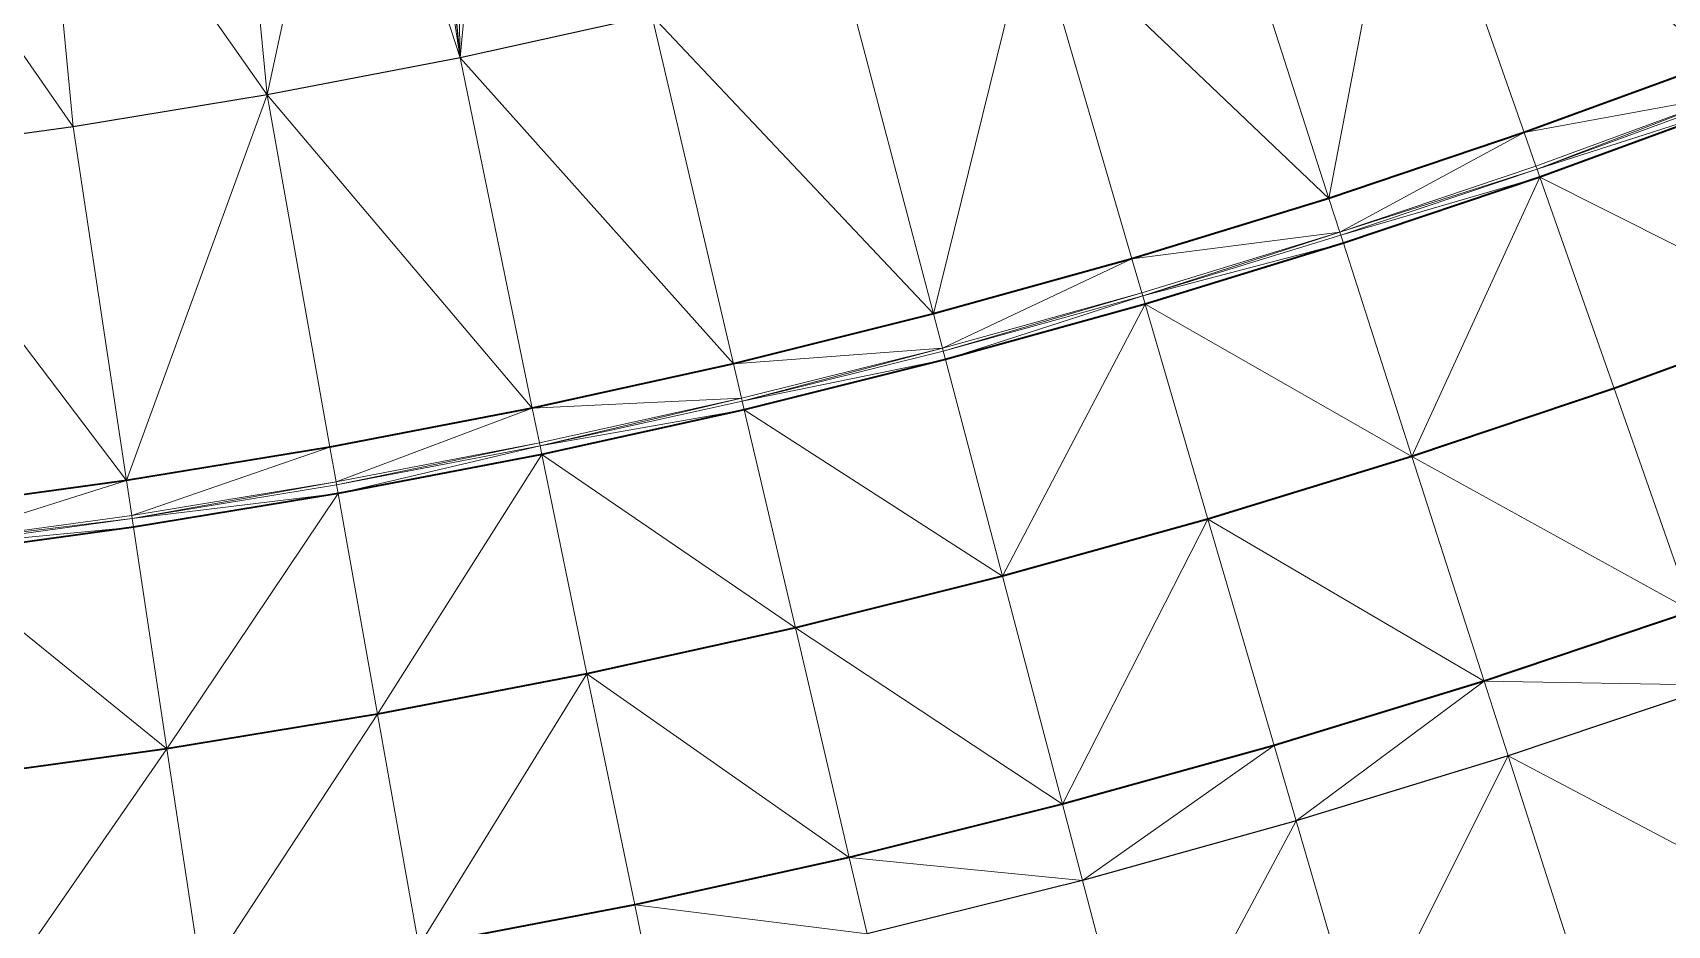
# Model space of a CAD drawing. Header units: metres. Extents: x 246428 to 246884, y 7418966 to 7419490.
# Drawn here: x 246788.31 to 246809.11, y 7419444.11 to 7419455.46 of the extents above; entities that cross this region are included whole.
import ezdxf

# ---------------------------------------------------------------- set-up
doc = ezdxf.new("R2010")
doc.units = ezdxf.units.M
doc.linetypes.add('blank name', pattern=[0])
doc.linetypes.add('HIDDEN', pattern=[9.525, 6.35, -3.175])
doc.layers.add('_12D_UNMAPPED', color=7, linetype='Continuous')
for name, color, linetype, lineweight in [('BATTER', 250, 'HIDDEN', 25), ('GRADELINES', 250, 'HIDDEN', 25), ('MISC_PATHS', 7, 'Continuous', 35)]:
    doc.layers.add(name, color=color, linetype=linetype, lineweight=lineweight)
for name, color, linetype, lineweight, true_color in [('KERB_BACK', 7, 'Continuous', 35, 0x5fd2ff), ('KERB_LINE', 7, 'Continuous', 18, 0xb9b9b9), ('KERB_LIP', 7, 'Continuous', 35, 0x5fd2ff), ('KERB_TOP', 7, 'Continuous', 18, 0xb9b9b9)]:
    doc.layers.add(name, color=color, linetype=linetype, lineweight=lineweight, true_color=true_color)

msp = doc.modelspace()

# ---------------------------------------------------------------- linework, layer by layer
at = {"layer": '_12D_UNMAPPED', "color": 3, "linetype": 'blank name', "lineweight": 0}
for points in [[(246810.108, 7419460.123, 35.821), (246809.754, 7419455.091, 35.936), (246808.13, 7419459.342, 35.8)], [(246793.645, 7419459.774, 35.522), (246793.748, 7419455.141, 35.65), (246793.309, 7419459.699, 35.518)], [(246794.192, 7419459.905, 35.527), (246793.748, 7419455.141, 35.65), (246793.645, 7419459.774, 35.522)], [(246796.189, 7419455.679, 35.675), (246793.748, 7419455.141, 35.65), (246794.192, 7419459.905, 35.527)], [(246793.057, 7419459.645, 35.516), (246793.748, 7419455.141, 35.65), (246792.334, 7419459.497, 35.508)], [(246793.266, 7419459.689, 35.518), (246793.748, 7419455.141, 35.65), (246793.057, 7419459.645, 35.516)], [(246793.309, 7419459.699, 35.518), (246793.748, 7419455.141, 35.65), (246793.266, 7419459.689, 35.518)], [(246792.334, 7419459.497, 35.508), (246791.293, 7419454.669, 35.625), (246790.857, 7419459.214, 35.492)], [(246793.748, 7419455.141, 35.65), (246791.293, 7419454.669, 35.625), (246792.334, 7419459.497, 35.508)], [(246808.13, 7419459.342, 35.8), (246809.754, 7419455.091, 35.936), (246805.783, 7419458.481, 35.775)], [(246790.857, 7419459.214, 35.492), (246791.293, 7419454.669, 35.625), (246788.392, 7419458.799, 35.466)], [(246788.392, 7419458.799, 35.466), (246788.826, 7419454.263, 35.6), (246785.916, 7419458.454, 35.439)], [(246791.293, 7419454.669, 35.625), (246788.826, 7419454.263, 35.6), (246788.392, 7419458.799, 35.466)], [(246805.783, 7419458.481, 35.775), (246804.806, 7419453.353, 35.886), (246803.414, 7419457.684, 35.75)], [(246807.292, 7419454.189, 35.911), (246804.806, 7419453.353, 35.886), (246805.783, 7419458.481, 35.775)], [(246809.754, 7419455.091, 35.936), (246807.292, 7419454.189, 35.911), (246805.783, 7419458.481, 35.775)], [(246788.826, 7419454.263, 35.6), (246786.349, 7419453.923, 35.575), (246785.916, 7419458.454, 35.439)], [(246803.414, 7419457.684, 35.75), (246804.806, 7419453.353, 35.886), (246801.024, 7419456.951, 35.725)], [(246799.773, 7419451.883, 35.836), (246798.615, 7419456.283, 35.7), (246801.024, 7419456.951, 35.725)], [(246802.299, 7419452.584, 35.861), (246799.773, 7419451.883, 35.836), (246801.024, 7419456.951, 35.725)], [(246804.806, 7419453.353, 35.886), (246802.299, 7419452.584, 35.861), (246801.024, 7419456.951, 35.725)], [(246799.773, 7419451.883, 35.836), (246796.189, 7419455.679, 35.675), (246798.615, 7419456.283, 35.7)], [(246796.189, 7419455.679, 35.675), (246797.228, 7419451.25, 35.811), (246793.748, 7419455.141, 35.65)], [(246797.228, 7419451.25, 35.811), (246796.189, 7419455.679, 35.675), (246799.773, 7419451.883, 35.836)], [(246793.748, 7419455.141, 35.65), (246794.667, 7419450.685, 35.786), (246791.293, 7419454.669, 35.625)], [(246797.228, 7419451.25, 35.811), (246794.667, 7419450.685, 35.786), (246793.748, 7419455.141, 35.65)], [(246807.292, 7419454.189, 35.911), (246809.754, 7419455.091, 35.936), (246809.914, 7419454.671, 35.95)], [(246791.293, 7419454.669, 35.625), (246789.505, 7419449.764, 35.736), (246788.826, 7419454.263, 35.6)], [(246792.092, 7419450.19, 35.761), (246789.505, 7419449.764, 35.736), (246791.293, 7419454.669, 35.625)], [(246794.667, 7419450.685, 35.786), (246792.092, 7419450.19, 35.761), (246791.293, 7419454.669, 35.625)], [(246807.292, 7419454.189, 35.911), (246809.914, 7419454.671, 35.95), (246807.441, 7419453.764, 35.925)], [(246807.441, 7419453.764, 35.925), (246809.914, 7419454.671, 35.95), (246807.454, 7419453.726, 36.075)], [(246809.914, 7419454.671, 35.95), (246809.928, 7419454.634, 36.1), (246807.454, 7419453.726, 36.075)], [(246807.454, 7419453.726, 36.075), (246809.928, 7419454.634, 36.1), (246809.968, 7419454.531, 36.1)], [(246807.454, 7419453.726, 36.075), (246809.968, 7419454.531, 36.1), (246807.491, 7419453.623, 36.075)], [(246807.491, 7419453.623, 36.075), (246809.968, 7419454.531, 36.1), (246810.985, 7419451.868, 36.129)], [(246788.826, 7419454.263, 35.6), (246789.505, 7419449.764, 35.736), (246786.349, 7419453.923, 35.575)], [(246804.806, 7419453.353, 35.886), (246807.292, 7419454.189, 35.911), (246804.944, 7419452.924, 35.9)], [(246807.292, 7419454.189, 35.911), (246807.441, 7419453.764, 35.925), (246804.944, 7419452.924, 35.9)], [(246789.505, 7419449.764, 35.736), (246786.907, 7419449.407, 35.711), (246786.349, 7419453.923, 35.575)], [(246804.944, 7419452.924, 35.9), (246807.441, 7419453.764, 35.925), (246807.454, 7419453.726, 36.075)], [(246804.944, 7419452.924, 35.9), (246807.454, 7419453.726, 36.075), (246804.956, 7419452.886, 36.05)], [(246804.956, 7419452.886, 36.05), (246807.454, 7419453.726, 36.075), (246807.491, 7419453.623, 36.075)], [(246804.956, 7419452.886, 36.05), (246807.491, 7419453.623, 36.075), (246804.99, 7419452.782, 36.05)], [(246804.99, 7419452.782, 36.05), (246807.491, 7419453.623, 36.075), (246805.862, 7419450.068, 36.079)], [(246807.491, 7419453.623, 36.075), (246808.435, 7419450.934, 36.104), (246805.862, 7419450.068, 36.079)], [(246807.491, 7419453.623, 36.075), (246810.985, 7419451.868, 36.129), (246808.435, 7419450.934, 36.104)], [(246802.299, 7419452.584, 35.861), (246804.806, 7419453.353, 35.886), (246804.944, 7419452.924, 35.9)], [(246802.299, 7419452.584, 35.861), (246804.944, 7419452.924, 35.9), (246802.425, 7419452.152, 35.875)], [(246802.425, 7419452.152, 35.875), (246804.944, 7419452.924, 35.9), (246802.437, 7419452.114, 36.025)], [(246804.944, 7419452.924, 35.9), (246804.956, 7419452.886, 36.05), (246802.437, 7419452.114, 36.025)], [(246802.437, 7419452.114, 36.025), (246804.956, 7419452.886, 36.05), (246804.99, 7419452.782, 36.05)], [(246802.437, 7419452.114, 36.025), (246804.99, 7419452.782, 36.05), (246802.467, 7419452.008, 36.025)], [(246802.467, 7419452.008, 36.025), (246804.99, 7419452.782, 36.05), (246805.862, 7419450.068, 36.079)], [(246799.773, 7419451.883, 35.836), (246802.299, 7419452.584, 35.861), (246799.887, 7419451.447, 35.85)], [(246802.299, 7419452.584, 35.861), (246802.425, 7419452.152, 35.875), (246799.887, 7419451.447, 35.85)], [(246799.887, 7419451.447, 35.85), (246802.425, 7419452.152, 35.875), (246799.897, 7419451.409, 36)], [(246802.425, 7419452.152, 35.875), (246802.437, 7419452.114, 36.025), (246799.897, 7419451.409, 36)], [(246799.897, 7419451.409, 36), (246802.437, 7419452.114, 36.025), (246799.925, 7419451.302, 36)], [(246802.437, 7419452.114, 36.025), (246802.467, 7419452.008, 36.025), (246799.925, 7419451.302, 36)], [(246797.228, 7419451.25, 35.811), (246799.773, 7419451.883, 35.836), (246799.887, 7419451.447, 35.85)], [(246799.925, 7419451.302, 36), (246802.467, 7419452.008, 36.025), (246800.65, 7419448.546, 36.029)], [(246802.467, 7419452.008, 36.025), (246803.266, 7419449.272, 36.054), (246800.65, 7419448.546, 36.029)], [(246802.467, 7419452.008, 36.025), (246805.862, 7419450.068, 36.079), (246803.266, 7419449.272, 36.054)], [(246808.435, 7419450.934, 36.104), (246810.985, 7419451.868, 36.129), (246809.43, 7419448.104, 36.044)], [(246797.331, 7419450.811, 35.825), (246797.228, 7419451.25, 35.811), (246799.887, 7419451.447, 35.85)], [(246797.34, 7419450.773, 35.975), (246797.331, 7419450.811, 35.825), (246799.887, 7419451.447, 35.85)], [(246797.34, 7419450.773, 35.975), (246799.887, 7419451.447, 35.85), (246799.897, 7419451.409, 36)], [(246797.34, 7419450.773, 35.975), (246799.897, 7419451.409, 36), (246799.925, 7419451.302, 36)], [(246794.667, 7419450.685, 35.786), (246797.228, 7419451.25, 35.811), (246797.331, 7419450.811, 35.825)], [(246797.365, 7419450.665, 35.975), (246797.34, 7419450.773, 35.975), (246799.925, 7419451.302, 36)], [(246797.365, 7419450.665, 35.975), (246799.925, 7419451.302, 36), (246800.65, 7419448.546, 36.029)], [(246794.667, 7419450.685, 35.786), (246797.331, 7419450.811, 35.825), (246794.758, 7419450.244, 35.8)], [(246794.758, 7419450.244, 35.8), (246797.331, 7419450.811, 35.825), (246794.766, 7419450.205, 35.95)], [(246797.331, 7419450.811, 35.825), (246797.34, 7419450.773, 35.975), (246794.766, 7419450.205, 35.95)], [(246794.766, 7419450.205, 35.95), (246797.34, 7419450.773, 35.975), (246797.365, 7419450.665, 35.975)], [(246805.862, 7419450.068, 36.079), (246808.435, 7419450.934, 36.104), (246809.43, 7419448.104, 36.044)], [(246792.092, 7419450.19, 35.761), (246794.667, 7419450.685, 35.786), (246792.171, 7419449.747, 35.775)], [(246794.667, 7419450.685, 35.786), (246794.758, 7419450.244, 35.8), (246792.171, 7419449.747, 35.775)], [(246794.766, 7419450.205, 35.95), (246797.365, 7419450.665, 35.975), (246794.788, 7419450.097, 35.95)], [(246794.788, 7419450.097, 35.95), (246797.365, 7419450.665, 35.975), (246798.016, 7419447.891, 36.004)], [(246798.016, 7419447.891, 36.004), (246797.365, 7419450.665, 35.975), (246800.65, 7419448.546, 36.029)], [(246789.505, 7419449.764, 35.736), (246792.092, 7419450.19, 35.761), (246789.572, 7419449.319, 35.75)], [(246792.092, 7419450.19, 35.761), (246792.171, 7419449.747, 35.775), (246789.572, 7419449.319, 35.75)], [(246792.171, 7419449.747, 35.775), (246794.758, 7419450.244, 35.8), (246792.178, 7419449.707, 35.925)], [(246794.758, 7419450.244, 35.8), (246794.766, 7419450.205, 35.95), (246792.178, 7419449.707, 35.925)], [(246792.178, 7419449.707, 35.925), (246794.766, 7419450.205, 35.95), (246792.198, 7419449.599, 35.925)], [(246794.766, 7419450.205, 35.95), (246794.788, 7419450.097, 35.95), (246792.198, 7419449.599, 35.925)], [(246792.198, 7419449.599, 35.925), (246794.788, 7419450.097, 35.95), (246792.698, 7419446.793, 35.954)], [(246794.788, 7419450.097, 35.95), (246795.364, 7419447.306, 35.979), (246792.698, 7419446.793, 35.954)], [(246794.788, 7419450.097, 35.95), (246798.016, 7419447.891, 36.004), (246795.364, 7419447.306, 35.979)], [(246803.266, 7419449.272, 36.054), (246805.862, 7419450.068, 36.079), (246806.78, 7419447.212, 36.019)], [(246805.862, 7419450.068, 36.079), (246809.43, 7419448.104, 36.044), (246806.78, 7419447.212, 36.019)], [(246786.907, 7419449.407, 35.711), (246789.505, 7419449.764, 35.736), (246786.962, 7419448.961, 35.725)], [(246789.505, 7419449.764, 35.736), (246789.572, 7419449.319, 35.75), (246786.962, 7419448.961, 35.725)], [(246789.572, 7419449.319, 35.75), (246792.171, 7419449.747, 35.775), (246789.578, 7419449.279, 35.9)], [(246792.171, 7419449.747, 35.775), (246792.178, 7419449.707, 35.925), (246789.578, 7419449.279, 35.9)], [(246789.578, 7419449.279, 35.9), (246792.178, 7419449.707, 35.925), (246792.198, 7419449.599, 35.925)], [(246789.578, 7419449.279, 35.9), (246792.198, 7419449.599, 35.925), (246789.594, 7419449.17, 35.9)], [(246789.594, 7419449.17, 35.9), (246792.198, 7419449.599, 35.925), (246790.019, 7419446.352, 35.929)], [(246792.198, 7419449.599, 35.925), (246792.698, 7419446.793, 35.954), (246790.019, 7419446.352, 35.929)], [(246786.962, 7419448.961, 35.725), (246789.572, 7419449.319, 35.75), (246789.578, 7419449.279, 35.9)], [(246786.962, 7419448.961, 35.725), (246789.578, 7419449.279, 35.9), (246786.967, 7419448.921, 35.875)], [(246786.967, 7419448.921, 35.875), (246789.578, 7419449.279, 35.9), (246789.594, 7419449.17, 35.9)], [(246786.967, 7419448.921, 35.875), (246789.594, 7419449.17, 35.9), (246786.98, 7419448.812, 35.875)], [(246786.98, 7419448.812, 35.875), (246789.594, 7419449.17, 35.9), (246790.019, 7419446.352, 35.929)], [(246800.65, 7419448.546, 36.029), (246803.266, 7419449.272, 36.054), (246801.414, 7419445.645, 35.969)], [(246803.266, 7419449.272, 36.054), (246804.108, 7419446.393, 35.994), (246801.414, 7419445.645, 35.969)], [(246803.266, 7419449.272, 36.054), (246806.78, 7419447.212, 36.019), (246804.108, 7419446.393, 35.994)], [(246786.98, 7419448.812, 35.875), (246790.019, 7419446.352, 35.929), (246787.33, 7419445.983, 35.904)], [(246798.016, 7419447.891, 36.004), (246800.65, 7419448.546, 36.029), (246801.414, 7419445.645, 35.969)], [(246806.78, 7419447.212, 36.019), (246809.43, 7419448.104, 36.044), (246809.762, 7419447.16, 36.034)], [(246795.364, 7419447.306, 35.979), (246798.016, 7419447.891, 36.004), (246798.701, 7419444.97, 35.944)], [(246798.016, 7419447.891, 36.004), (246801.414, 7419445.645, 35.969), (246798.701, 7419444.97, 35.944)], [(246792.698, 7419446.793, 35.954), (246795.364, 7419447.306, 35.979), (246793.225, 7419443.84, 35.894)], [(246795.364, 7419447.306, 35.979), (246795.971, 7419444.368, 35.919), (246793.225, 7419443.84, 35.894)], [(246795.971, 7419444.368, 35.919), (246795.364, 7419447.306, 35.979), (246798.701, 7419444.97, 35.944)], [(246804.108, 7419446.393, 35.994), (246806.78, 7419447.212, 36.019), (246804.388, 7419445.433, 35.984)], [(246806.78, 7419447.212, 36.019), (246807.086, 7419446.26, 36.009), (246804.388, 7419445.433, 35.984)], [(246806.78, 7419447.212, 36.019), (246809.762, 7419447.16, 36.034), (246807.086, 7419446.26, 36.009)], [(246807.086, 7419446.26, 36.009), (246809.762, 7419447.16, 36.034), (246810.756, 7419444.33, 35.284)], [(246790.019, 7419446.352, 35.929), (246792.698, 7419446.793, 35.954), (246790.467, 7419443.386, 35.869)], [(246792.698, 7419446.793, 35.954), (246793.225, 7419443.84, 35.894), (246790.467, 7419443.386, 35.869)], [(246787.33, 7419445.983, 35.904), (246790.019, 7419446.352, 35.929), (246787.697, 7419443.006, 35.844)], [(246790.019, 7419446.352, 35.929), (246790.467, 7419443.386, 35.869), (246787.697, 7419443.006, 35.844)], [(246801.414, 7419445.645, 35.969), (246804.108, 7419446.393, 35.994), (246801.668, 7419444.678, 35.959)], [(246804.108, 7419446.393, 35.994), (246804.388, 7419445.433, 35.984), (246801.668, 7419444.678, 35.959)], [(246804.388, 7419445.433, 35.984), (246807.086, 7419446.26, 36.009), (246805.229, 7419442.553, 35.234)], [(246807.086, 7419446.26, 36.009), (246808.004, 7419443.404, 35.259), (246805.229, 7419442.553, 35.234)], [(246807.086, 7419446.26, 36.009), (246810.756, 7419444.33, 35.284), (246808.004, 7419443.404, 35.259)], [(246798.701, 7419444.97, 35.944), (246801.414, 7419445.645, 35.969), (246801.668, 7419444.678, 35.959)], [(246801.668, 7419444.678, 35.959), (246804.388, 7419445.433, 35.984), (246802.432, 7419441.777, 35.209)], [(246804.388, 7419445.433, 35.984), (246805.229, 7419442.553, 35.234), (246802.432, 7419441.777, 35.209)], [(246795.971, 7419444.368, 35.919), (246798.701, 7419444.97, 35.944), (246798.929, 7419443.996, 35.934)], [(246798.701, 7419444.97, 35.944), (246801.668, 7419444.678, 35.959), (246798.929, 7419443.996, 35.934)], [(246798.929, 7419443.996, 35.934), (246801.668, 7419444.678, 35.959), (246802.432, 7419441.777, 35.209)], [(246793.225, 7419443.84, 35.894), (246795.971, 7419444.368, 35.919), (246796.173, 7419443.389, 35.909)], [(246796.173, 7419443.389, 35.909), (246795.971, 7419444.368, 35.919), (246798.929, 7419443.996, 35.934)], [(246808.004, 7419443.404, 35.259), (246810.756, 7419444.33, 35.284), (246811.088, 7419443.386, 35.304)]]:
    msp.add_3dface(points, dxfattribs=at)
at = {"layer": 'BATTER'}
msp.add_polyline3d([(246819.474, 7419451.12, 36.128), (246819.473, 7419451.12, 36.128), (246818.779, 7419450.805, 36.12), (246818.779, 7419450.805, 36.12), (246818.621, 7419450.733, 36.119), (246818.621, 7419450.733, 36.119), (246818.333, 7419450.603, 36.116), (246817.629, 7419450.286, 36.109), (246817.629, 7419450.286, 36.109), (246815.687, 7419449.446, 36.09), (246815.687, 7419449.446, 36.09), (246815.566, 7419449.395, 36.089), (246815.566, 7419449.395, 36.089), (246815.035, 7419449.174, 36.084), (246814.644, 7419449.014, 36.08), (246814.644, 7419449.013, 36.08), (246812.412, 7419448.132, 36.059), (246809.762, 7419447.16, 36.034), (246807.086, 7419446.26, 36.009), (246804.388, 7419445.433, 35.984), (246801.668, 7419444.678, 35.959), (246798.929, 7419443.996, 35.934)], dxfattribs=at)
at = {"layer": 'GRADELINES'}
msp.add_polyline3d([(246810.108, 7419460.123, 35.821), (246808.13, 7419459.342, 35.8), (246805.783, 7419458.481, 35.775), (246803.414, 7419457.684, 35.75), (246801.024, 7419456.951, 35.725), (246798.615, 7419456.283, 35.7), (246796.189, 7419455.679, 35.675), (246793.748, 7419455.141, 35.65), (246791.293, 7419454.669, 35.625), (246788.826, 7419454.263, 35.6), (246786.349, 7419453.923, 35.575)], dxfattribs=at)
at = {"layer": 'KERB_BACK'}
msp.add_polyline3d([(246809.968, 7419454.531, 36.1), (246807.491, 7419453.623, 36.075), (246804.99, 7419452.782, 36.05), (246802.467, 7419452.008, 36.025), (246799.925, 7419451.302, 36), (246797.365, 7419450.665, 35.975), (246794.788, 7419450.097, 35.95), (246792.198, 7419449.599, 35.925), (246789.594, 7419449.17, 35.9), (246786.98, 7419448.812, 35.875)], dxfattribs=at)
at = {"layer": 'KERB_LINE'}
msp.add_polyline3d([(246809.914, 7419454.671, 35.95), (246807.441, 7419453.764, 35.925), (246804.944, 7419452.924, 35.9), (246802.425, 7419452.152, 35.875), (246799.887, 7419451.447, 35.85), (246797.331, 7419450.811, 35.825), (246794.758, 7419450.244, 35.8), (246792.171, 7419449.747, 35.775), (246789.572, 7419449.319, 35.75), (246786.962, 7419448.961, 35.725)], dxfattribs=at)
at = {"layer": 'KERB_LIP'}
msp.add_polyline3d([(246809.754, 7419455.091, 35.936), (246807.292, 7419454.189, 35.911), (246804.806, 7419453.353, 35.886), (246802.299, 7419452.584, 35.861), (246799.773, 7419451.883, 35.836), (246797.228, 7419451.25, 35.811), (246794.667, 7419450.685, 35.786), (246792.092, 7419450.19, 35.761), (246789.505, 7419449.764, 35.736), (246786.907, 7419449.407, 35.711)], dxfattribs=at)
at = {"layer": 'KERB_TOP'}
msp.add_polyline3d([(246809.928, 7419454.634, 36.1), (246807.454, 7419453.726, 36.075), (246804.956, 7419452.886, 36.05), (246802.437, 7419452.114, 36.025), (246799.897, 7419451.409, 36), (246797.34, 7419450.773, 35.975), (246794.766, 7419450.205, 35.95), (246792.178, 7419449.707, 35.925), (246789.578, 7419449.279, 35.9), (246786.967, 7419448.921, 35.875)], dxfattribs=at)
at = {"layer": 'MISC_PATHS'}
for points in [[(246810.985, 7419451.868, 36.129), (246808.435, 7419450.934, 36.104), (246805.862, 7419450.068, 36.079), (246803.266, 7419449.272, 36.054), (246800.65, 7419448.546, 36.029), (246798.016, 7419447.891, 36.004), (246795.364, 7419447.306, 35.979), (246792.698, 7419446.793, 35.954), (246790.019, 7419446.352, 35.929), (246787.33, 7419445.983, 35.904)], [(246809.43, 7419448.104, 36.044), (246806.78, 7419447.212, 36.019), (246804.108, 7419446.393, 35.994), (246801.414, 7419445.645, 35.969), (246798.701, 7419444.97, 35.944), (246795.971, 7419444.368, 35.919), (246793.225, 7419443.84, 35.894)]]:
    msp.add_polyline3d(points, dxfattribs=at)

doc.saveas('drawing.dxf')
